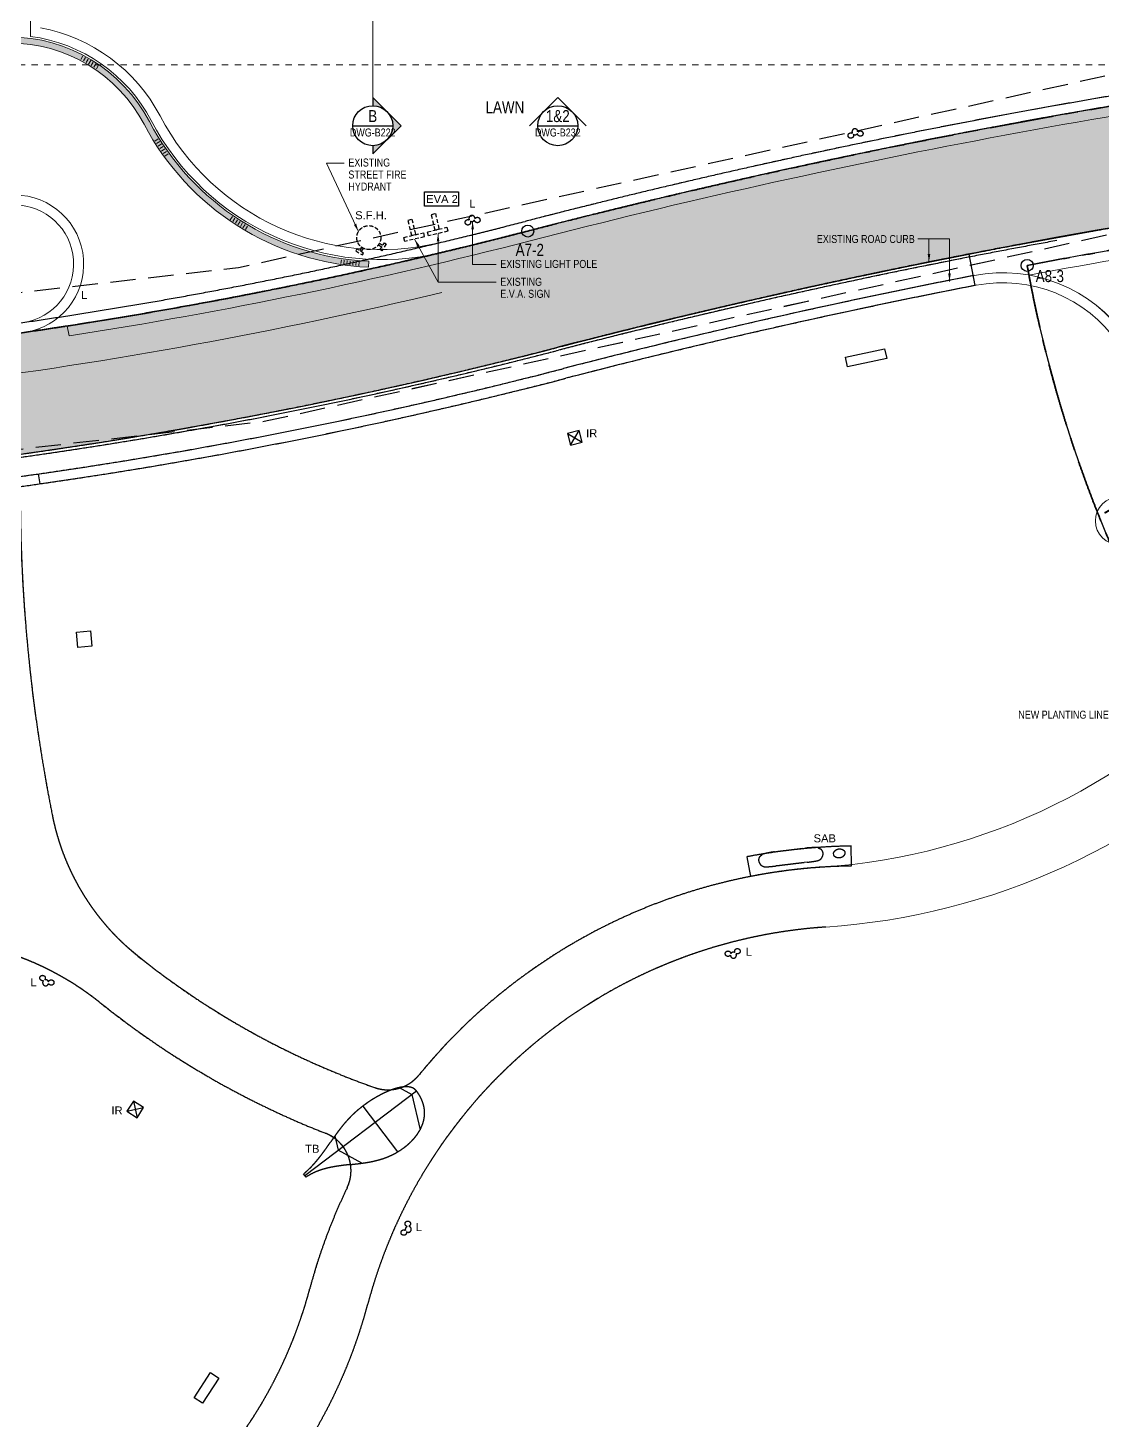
# Model space of a CAD drawing. Header units: millimetres. Extents: x 833576263 to 1668046980, y 817519639 to 1636103653.
# Drawn here: x 833996552 to 834050248, y 817956395 to 818025983 of the extents above; entities that cross this region are included whole.
import ezdxf
from ezdxf.enums import TextEntityAlignment as Align

# ---------------------------------------------------------------- set-up
doc = ezdxf.new("R2010")
doc.units = ezdxf.units.MM
doc.header["$LTSCALE"] = 100
doc.header["$MEASUREMENT"] = 0
for name, pattern in [('C160$0$DASHED', [19.05, 12.7, -6.35]), ('C160$0$Hidden', [9.525, 6.35, -3.175]), ('R_LINE_SEC$0$CENTER', [50.8, 31.75, -6.35, 6.35, -6.35]), ('R_P_Grid$0$CENTER', [50.8, 31.75, -6.35, 6.35, -6.35]), ('R_P_LG$0$Dash', [6.35, 3.175, -3.175]), ('R_P_LG$0$HIDDENX2', [19.05, 12.7, -6.35]), ('R_site$0$HIDDENX2', [19.05, 12.7, -6.35])]:
    doc.linetypes.add(name, pattern=pattern)
doc.layers.get('Defpoints').update_dxf_attribs({"color": 170})
for name, color, linetype in [('C160$0$+C160', 6, 'C160$0$Hidden'), ('C160$0$EVA', 1, 'C160$0$DASHED'), ('R_LINE_SEC$0$M-REFE', 3, 'Continuous'), ('R_P_LG$0$G-SITE(Drainage Reserve)', 7, 'R_P_LG$0$HIDDENX2'), ('R_site$0$G-SITE(Drainage Reserve)', 7, 'R_site$0$HIDDENX2'), ('R_Text for GBP from DLN$0$000-04-LABLES-EVA', 7, 'Continuous'), ('R_Text for GBP from DLN$0$base plan(mm)$0$DLN040__', 7, 'Continuous'), ('T-TITL', 7, 'Continuous'), ('X-REF', 7, 'Continuous')]:
    doc.layers.add(name, color=color, linetype=linetype)
for name, color, linetype, lineweight in [('C160$0$DLN_TRAFFIC SIGN', 6, 'Continuous', 18), ('C160$0$PAV-secondary path-b', 6, 'Continuous', 18), ('R_P_Grid$0$RDA0251-PARK', 7, 'R_P_Grid$0$CENTER', 18), ('R_P_Grid$0$RDA9101_P46A', 2, 'R_P_Grid$0$CENTER', 35), ('R_P_Grid$0$RDA9102', 1, 'Continuous', 25), ('R_P_LG$0$000-PAV-boarder', 160, 'Continuous', 9), ('R_P_LG$0$RDA04011', 4, 'Continuous', 25), ('R_P_LG$0$RDA04031', 3, 'Continuous', 25), ('R_P_LG$0$RDA0624', 7, 'Continuous', 13), ('R_P_LG$0$RDA4701', 7, 'Continuous', 18), ('R_P_LG$0$RDA5803', 1, 'Continuous', 20), ('R_P_LG$0$RDA9801', 7, 'Continuous', 18), ('R_WKCD_PARK$0$000-PAV-Concrete-b', 1, 'Continuous', 25), ('R_WKCD_PARK$0$000-PAV-Reused tiles-b', 3, 'Continuous', 15), ('R_WKCD_PARK$0$PAV-secondary path-b', 6, 'Continuous', 18), ('R_WKCD_PARK$0$RDA9801', 7, 'Continuous', 18)]:
    doc.layers.add(name, color=color, linetype=linetype, lineweight=lineweight)
doc.layers.add('C_DWG1002P00L0LGGBP$0$C_METAL OR STEEL', color=7, linetype='Continuous', true_color=0xebd7f5)
doc.layers.add('R_P_Grid$0$Defpoints-1', color=5, linetype='Continuous', plot=False)
doc.styles.add('R_LINE_SEC$0$ROMANS', font='arial.ttf', dxfattribs={"width": 0.8})
doc.styles.add('R_P_Grid$0$ARIAL', font='arial.ttf', dxfattribs={"width": 0.8})
doc.styles.add('R_P_Grid$0$R_GRID', font='arial.ttf', dxfattribs={"width": 0.8})
doc.styles.add('R_P_LG$0$Arial', font='arial.ttf', dxfattribs={"width": 0.8})
doc.styles.add('R_P_LG$0$romans', font='arial.ttf', dxfattribs={"width": 0.8})
doc.styles.add('R_Text for GBP from DLN$0$base plan(mm)$0$SWIS721 LT', font='swiss.ttf')
doc.styles.add('R_Text for GBP from DLN$0$programme (M)$0$programme$0$SWIS721 LT', font='swiss.ttf')
doc.dimstyles.new('R_P_LG$0$M_200LA', dxfattribs={"dimscale": 200, "dimtxt": 2.5, "dimasz": 2, "dimexe": 0.8, "dimexo": 0, "dimgap": 0.75, "dimtad": 1, "dimdec": 0, "dimrnd": 1, "dimzin": 12, "dimdsep": 46, "dimtxsty": 'R_P_LG$0$romans', "dimcen": 2, "dimdle": 1, "dimclrd": 7, "dimclre": 7, "dimclrt": 4, "dimaunit": 1, "dimadec": 3, "dimazin": 0, "dimtfac": 1, "dimtdec": 0, "dimtix": 1, "dimtmove": 2, "dimatfit": 3, "dimfxl": 1, "dimtolj": 1, "dimlwd": 18, "dimlwe": 18, "dimarcsym": 0})
pattern_1 = [(45, (0, 0), (-50.513940681, 151.541822043), [0, -142.875])]

# ---------------------------------------------------------------- blocks, each defined once
blk = doc.blocks.new('R_P_Grid$0$mark-1')
at = {"linetype": 'Continuous'}
blk.add_circle((0, 0), 4, dxfattribs=at)
at = {"color": 3, "style": 'R_P_Grid$0$R_GRID', "width": 0.8}
blk.add_attdef('GRID', text='', height=3, dxfattribs=at).set_placement((0, 0), align=Align.MIDDLE_CENTER)
blk = doc.blocks.new('R_P_Grid')
at = {"layer": 'R_P_Grid$0$Defpoints-1'}
blk.add_lwpolyline([(834108440.4, 818007620.1, -0.1997282), (834109168.7, 818019975.9, -0.0208452), (834108001, 818027127), (834067586.5, 818026987.1), (834068728.4, 818017529.2, 0.0161813), (834046498.6, 818014112.4, 0.1579728), (834065282.7, 817978992.6, 0.1381183), (834075161, 817973700.8, 0.0719948), (834091040.6, 817972530.6, 0.0723741), (834117284.3, 817982913.2, -0.0170396), (834113742.4, 817988285.2), (834114198.4, 817992921.6, 0.1458816), (834113708.6, 817995445.6, -0.0365185)], format="xyb", close=True, dxfattribs=at)
at = {"layer": 'R_P_Grid$0$RDA9101_P46A'}
blk.add_lwpolyline([(834116993, 818077298.7), (834130474, 818097143.7), (834143758.4, 818116699.7), (833974486.8, 818116699.7, 0.0534924), (833969964, 818084413.7), (833969890, 818040226.7), (833969957.4, 818008440.1, 0.0555536), (834021539.8, 818015825.8, -0.0332765), (834067877.4, 818024578), (834068728.4, 818017529.2, 0.0161813), (834046498.6, 818014112.4, 0.1579728), (834065282.7, 817978992.6, 0.1381183), (834075161, 817973700.8, 0.0719948), (834091040.6, 817972530.6, 0.0723741), (834117284.3, 817982913.2, -0.0170396), (834113742.4, 817988285.2), (834114198.4, 817992921.6, 0.1458816), (834113708.6, 817995445.6, -0.0365185), (834108440.4, 818007620.1, -0.1997282), (834109168.7, 818019975.9, -0.0208452), (834108001, 818027127, -0.1498646)], format="xyb", close=True, dxfattribs=at)
at = {"layer": 'R_P_Grid$0$RDA9102'}
for centre in [(834021539.8, 818015825.8), (834046498.6, 818014112.4)]:
    blk.add_circle(centre, 300, dxfattribs=at)
at = {"layer": 'R_P_Grid$0$RDA0251-PARK', "xscale": 300, "yscale": 300, "zscale": 300, "rotation": 300.0000000000772}
blk.add_blockref('R_P_Grid$0$mark-1', (834051110.9, 818001342), dxfattribs=at).add_auto_attribs({'GRID': 'P-B'})
at = {"layer": 'R_P_Grid$0$RDA9102', "style": 'R_P_Grid$0$ARIAL', "width": 0.8}
for s, rotation, p in [('A7-2', 0.000003, (834020931.5, 818014588.3)), ('A8-3', 0.000005, (834046924.5, 818013276))]:
    blk.add_text(s, height=600, rotation=rotation, dxfattribs=at).set_placement(p)
blk = doc.blocks.new('R_site')
at = {"layer": 'R_site$0$G-SITE(Drainage Reserve)', "flags": 128}
blk.add_lwpolyline([(833956629, 818021451), (833964759, 818010737), (833975887, 818010459), (834007079, 818014005), (834061131, 818025962), (834090586, 818029148), (834127467, 818034735), (834127474, 818034257), (834127664, 818031804), (834127944, 818029360), (834128306, 818026973), (834091590, 818021411), (834062396, 818018254), (834008365, 818006301), (833974067, 818002402), (833960662, 818002737), (833953095, 818012709), (833948573, 818012313), (833947840, 818020681)], close=True, dxfattribs=at)
blk = doc.blocks.new('R_WKCD_PARK')
at = {"layer": 'Defpoints'}
blk.add_lwpolyline([(833961618, 817879845), (833961668, 817994332, -0.405705), (833969536, 818002425, 0.056187), (834023043, 818010017, -0.046979), (834087592, 818020389, -0.016359), (834088573, 818020421), (834091397, 818020421, -0.012147), (834090783, 818020570), (834073471, 818025208, 0.037249), (834021540, 818015826, -0.056187), (833969364, 818008422, 0.405705), (833955668, 817994334), (833955618, 817879824)], format="xyb", dxfattribs=at)
at = {"layer": 'R_WKCD_PARK$0$000-PAV-Concrete-b'}
blk.add_line((834043904, 818013108), (834043597, 818014678), dxfattribs=at)
blk.add_lwpolyline([(834080987, 818019893, 0.023918), (834047939, 818015497)], format="xyb", dxfattribs=at)
for centre, radius, start, end in [((834110390, 817672462), 348673, 100.31791, 104.5078), ((834110390, 817672462), 348523, 101.04389, 104.5078), ((834110390, 817672462), 347573, 101.03709, 104.5078), ((834110390, 817672462), 347073, 101.03709, 104.5078), ((833962614, 818243545), 241220, 274.23579, 284.5078), ((833962614, 818243545), 241370, 274.23579, 284.5078), ((833962614, 818243545), 242320, 274.23579, 284.5078), ((833962614, 818243545), 242820, 274.23579, 284.5078)]:
    blk.add_arc(centre, radius, start, end, dxfattribs=at)
at = {"layer": 'R_WKCD_PARK$0$000-PAV-Reused tiles-b'}
blk.add_lwpolyline([(834037725, 817984092), (834037708, 817985092, 0.042534), (834032481, 817984551), (834032670, 817983569, -0.042501)], format="xyb", close=True, dxfattribs=at)
at = {"layer": 'R_WKCD_PARK$0$PAV-secondary path-b'}
for centre, radius, start, end in [((834079339, 818002885), 83169, 179.88294, 191.28491), ((834034187, 818014967), 31000, 273.80222, 318.51706), ((834034187, 818014967), 34000, 273.80222, 315.44196), ((834009525, 817988954), 11978, 191.28491, 231.26426), ((834038129, 817955657), 28441, 93.80222, 140.77625), ((834038129, 817955657), 25441, 93.80222, 165.11568), ((833991117, 817965998), 14446, 51.26973, 90), ((834027312, 818011128), 40405, 231.26426, 250.58677), ((834027312, 818011128), 43405, 231.26973, 248.54572), ((834014547, 817974906), 2000, 250.58677, 320.77625), ((834010705, 817968869), 2000, 334.27708, 68.54572), ((834038129, 817955657), 28441, 154.27708, 165.11568), ((833988747, 817968782), 22656, 309.32494, 345.11568), ((833988747, 817968782), 25656, 309.32494, 345.11568)]:
    blk.add_arc(centre, radius, start, end, dxfattribs=at)
at = {"layer": 'R_WKCD_PARK$0$RDA9801'}
for p, q in [((833996690, 818027127), (833996690, 818025557)), ((833998516, 818011081), (833998619, 818010591))]:
    blk.add_line(p, q, dxfattribs=at)
for points in [[(833996690, 818025557, -0.243232), (834002716, 818021350, 0.342815), (834017241, 818014756)], [(833997190, 818025983, -0.22958), (834003158, 818021583, 0.342815), (834017125, 818015243)], [(833985549, 818009446, 0.011604), (833996386, 818010762, 0.930439), (833995891, 818017627), (833985150, 818017627, 1.050067), (833985549, 818009446)], [(833985501, 818009944, 0.011604), (833996314, 818011257, 0.930439), (833995891, 818017127), (833985150, 818017127, 1.050067), (833985501, 818009944)], [(834021415, 818016310, -0.004709), (834017125, 818015243, -0.004709)], [(834021540, 818015826, -0.004709), (834017241, 818014756, -0.004116)]]:
    blk.add_lwpolyline(points, format="xyb", dxfattribs=at)
for centre, radius, start, end in [((834110363, 817672590), 355042, 97.20802, 104.50882), ((834110363, 817672590), 354542, 97.1368, 104.50882), ((834110390, 817672462), 354173, 96.8842, 104.50781), ((834110390, 817672462), 354673, 96.8842, 99.99381), ((834110390, 817672462), 354673, 99.99385, 104.50781), ((833962614, 818243545), 235220, 278.77929, 284.50781), ((833962614, 818243545), 235720, 278.7859, 284.50781), ((834045285, 818006245), 7500, 34.79116, 101.03709), ((834045285, 818006245), 7000, 34.79116, 101.03709)]:
    blk.add_arc(centre, radius, start, end, dxfattribs=at)
blk = doc.blocks.new('*U642')
h = blk.add_hatch(color=256)
h.paths.add_polyline_path([(7.07, 0), (3.54, 3.54, -0.414214), (3.54, -3.54)])
h.paths.add_polyline_path([(3.54, -3.54, -0.198912), (0, -5), (0, -7.07)])
h.paths.add_polyline_path([(3.54, 3.54), (0, 7.07), (0, 5, -0.198912)])
blk.add_line((-5, 0), (5, 0))
blk.add_lwpolyline([(0, -5), (0, -7.07), (7.07, 0), (0, 7.07), (0, 5)])
blk.add_circle((0, 0), 5)
at = {"style": 'R_LINE_SEC$0$ROMANS', "width": 0.8}
blk.add_attdef('MARKNO', text='', height=3, dxfattribs=at).set_placement((0, 0), align=Align.BOTTOM_CENTER)
at = {"color": 4, "style": 'R_LINE_SEC$0$ROMANS', "width": 0.8}
blk.add_attdef('DWGNO', text='', height=2, dxfattribs=at).set_placement((0, -3.3), align=Align.BOTTOM_CENTER)
blk = doc.blocks.new('R_LINE_SEC')
at = {"layer": 'R_LINE_SEC$0$M-REFE'}
blk.add_line((834022040, 818021093), (834024040, 818021093), dxfattribs=at)
at = {"layer": 'R_LINE_SEC$0$M-REFE', "linetype": 'R_LINE_SEC$0$CENTER', "const_width": 50}
blk.add_lwpolyline([(834013790, 818022093), (834013790, 818120927)], dxfattribs=at)
at = {"layer": 'R_LINE_SEC$0$M-REFE'}
blk.add_lwpolyline([(834024454, 818021093), (834023040, 818022507), (834021626, 818021093)], dxfattribs=at)
blk.add_circle((834023040, 818021093), 1000, dxfattribs=at)
at = {"layer": 'R_LINE_SEC$0$M-REFE', "xscale": 200, "yscale": 200, "zscale": 200}
blk.add_blockref('*U642', (834013790, 818021093), dxfattribs=at).add_auto_attribs({'DWGNO': 'DWG-B222', 'MARKNO': 'B'})
at = {"layer": 'R_LINE_SEC$0$M-REFE', "style": 'R_LINE_SEC$0$ROMANS', "width": 0.8}
blk.add_text('1&2', height=600, dxfattribs=at).set_placement((834023040, 818021093), align=Align.BOTTOM_CENTER)
at = {"layer": 'R_LINE_SEC$0$M-REFE', "color": 4, "style": 'R_LINE_SEC$0$ROMANS', "width": 0.8}
blk.add_text('DWG-B232', height=400, dxfattribs=at).set_placement((834023040, 818020433), align=Align.BOTTOM_CENTER)
blk = doc.blocks.new('C_DWG1002P00L0LGGBP')
at = {"layer": 'C_DWG1002P00L0LGGBP$0$C_METAL OR STEEL'}
h = blk.add_hatch(color=256, dxfattribs=at)
edge = h.paths.add_edge_path()
edge.add_arc((834014222, 818027401), 13400, 207.73881, 267.26668, ccw=False)
edge.add_arc((833995635, 818017627), 7600, 27.7388, 90)
edge.add_line((833995635, 818025227), (833982731, 818025227))
edge.add_arc((833982731, 818017627), 7600, 90, 180)
edge.add_line((833975131, 818017627), (833975131, 818013435))
edge.add_arc((833969731, 818013435), 5400, 296.9028, 360, ccw=False)
edge.add_line((833972174, 818008620), (833972039, 818008887))
edge.add_arc((833969731, 818013435), 5100, 296.9028, 360)
edge.add_line((833974831, 818013435), (833974831, 818017627))
edge.add_arc((833982731, 818017627), 7900, 90, 180, ccw=False)
edge.add_line((833982731, 818025527), (833995635, 818025527))
edge.add_arc((833995635, 818017627), 7900, 27.7388, 90, ccw=False)
edge.add_arc((834014222, 818027401), 13100, 207.73881, 267.26668)
edge.add_line((834013597, 818014316), (834013583, 818014016))
blk = doc.blocks.new('C160$0$A$C1FEE5943')
at = {"layer": 'C160$0$PAV-secondary path-b'}
for radius, end in [(31000, 318.51706), (34000, 315.44196)]:
    blk.add_arc((834034187, 818014967), radius, 273.80222, end, dxfattribs=at)
blk = doc.blocks.new('C160')
at = {"layer": 'C160$0$+C160', "ltscale": 0.0003}
for p, q in [((834013.23, 818015.02), (834013.121, 818014.849)), ((834014.07, 818015.135), (834014.241, 818015.027)), ((834014.124, 818015.219), (834014.295, 818015.111)), ((834013.314, 818014.966), (834013.206, 818014.796))]:
    blk.add_line(p, q, dxfattribs=at)
at = {"layer": 'C160$0$+C160'}
for p, q in [((834023.529, 818005.702), (834024.259, 818005.27)), ((834023.678, 818005.121), (834024.11, 818005.851)), ((834001.505, 817971.84), (834002.335, 817972.017)), ((834001.832, 817972.343), (834002.009, 817971.513))]:
    blk.add_line(p, q, dxfattribs=at)
for points in [[(834067.817, 818025.074, 0.033277), (834021.415, 818016.31, -0.05618), (833969.356, 818008.922, -0.422971), (833961.023, 818017.028), (833961.108, 818095.795), (833961.155, 818098.129), (833961.806, 818104.677), (833962.151, 818106.919), (833962.747, 818110.7)], [(833960.523, 818017.033, 0.423134), (833969.37, 818008.422, 0.05618), (834021.54, 818015.826, -0.033523), (834068.224, 818024.62, -0.033523)], [(834047.939, 818015.497, 0.018284), (834023.043, 818010.017, -0.04485), (833980.431, 818002.984)], [(834047.981, 818015.352, 0.018295), (834023.08, 818009.872, -0.04485), (833980.442, 818002.835)], [(834043.808, 818013.598, 0.015115), (834023.318, 818008.952, -0.04485), (833980.512, 818001.887)], [(834043.904, 818013.108, 0.015115), (834023.444, 818008.468, -0.04485), (833980.549, 818001.389)], [(834036.243, 817984.035, 0.207882), (834016.097, 817973.642, -0.316208), (834013.882, 817973.02, -0.084511), (834002.03, 817979.61, -0.176234), (833997.778, 817986.61, -0.049792), (833996.17, 818003.055, -0.003116), (833993.17, 818002.656, 0.048612), (833994.836, 817986.023, 0.004091), (833994.886, 817985.783, -0.50719), (833992.745, 817983.368, 0.023357), (833991.117, 817983.444), (833966.863, 817983.444), (833966.862, 817980.444), (833991.117, 817980.444, -0.17062), (834000.156, 817977.268, 0.075524), (834011.436, 817970.73, -0.436207), (834012.507, 817968.001, 0.047328), (834010.643, 817962.963, -0.157449), (834003.104, 817951.256, 0.465105)], [(834005.005, 817948.936, 0.157449), (834013.542, 817962.192, -0.321611), (834036.442, 817981.042)], [(834033.213, 817984.612, 0.164182), (834033.114, 817984.53, 0.173886), (834033.078, 817984.359, 0.392676), (834033.457, 817984.049, 0.014037), (834033.959, 817984.094), (834034.116, 817984.113)], [(834036.107, 817984.957, -0.164182), (834036.222, 817984.9, -0.173886), (834036.297, 817984.743, -0.392676), (834036.002, 817984.352, -0.014037), (834035.504, 817984.278), (834035.347, 817984.26)]]:
    blk.add_lwpolyline(points, format="xyb", dxfattribs=at)
at = {"layer": 'C160$0$+C160', "ltscale": 0.0003}
for points in [[(834015.932, 818015.642), (834015.737, 818015.597), (834015.554, 818016.375), (834015.749, 818016.421)], [(834017.106, 818015.923), (834016.912, 818015.876), (834016.724, 818016.654), (834016.919, 818016.7)], [(834016.367, 818015.539), (834015.394, 818015.31), (834015.348, 818015.505), (834016.321, 818015.734)], [(834017.542, 818015.822), (834016.57, 818015.588), (834016.523, 818015.782), (834017.495, 818016.016)], [(834014.245, 818014.846), (834014.161, 818014.9), (834014.375, 818015.238), (834014.459, 818015.184)], [(834013.279, 818014.631), (834013.332, 818014.715), (834012.995, 818014.93), (834012.941, 818014.845)]]:
    blk.add_lwpolyline(points, close=True, dxfattribs=at)
at = {"layer": 'C160$0$+C160'}
for points in [[(834037.524, 818009.039), (834037.42, 818009.528), (834039.376, 818009.946), (834039.48, 818009.457)], [(834024.11, 818005.851), (834023.529, 818005.702), (834023.678, 818005.121), (834024.259, 818005.27)], [(833998.982, 817995.785), (833999.679, 817995.85), (833999.751, 817995.084), (833999.054, 817995.019)], [(834002.335, 817972.017), (834001.832, 817972.343), (834001.505, 817971.84), (834002.009, 817971.513)]]:
    blk.add_lwpolyline(points, close=True, dxfattribs=at)
for points in [[(833997.161, 818003.193), (833997.091, 818003.689)], [(834035.263, 817984.965), (834034.032, 817984.818)], [(834034.116, 817984.113), (834035.347, 817984.26)], [(834035.342, 817984.259), (834035.352, 817984.26)]]:
    blk.add_lwpolyline(points, dxfattribs=at)
for points in [[(834037.725, 817984.092), (834037.708, 817985.092, 0.042534), (834032.481, 817984.551), (834032.67, 817983.569, -0.044856)], [(834035.263, 817984.965), (834035.42, 817984.983, -0.037256), (834036.022, 817985.01, -0.269367), (834036.107, 817984.957, -0.164182), (834036.222, 817984.9, -0.173886), (834036.297, 817984.743, -0.392676), (834036.002, 817984.352, -0.014037), (834035.504, 817984.278), (834035.347, 817984.26), (834034.116, 817984.113), (834033.959, 817984.094, -0.014037), (834033.457, 817984.049, -0.392676), (834033.078, 817984.359, -0.173886), (834033.114, 817984.53, -0.164182), (834033.213, 817984.612, -0.269367), (834033.283, 817984.684, -0.037256), (834033.875, 817984.799), (834034.032, 817984.818)], [(834036.814, 817984.636, 0.533333), (834037.41, 817984.707), (834037.398, 817984.806, 0.533333), (834036.802, 817984.735)], [(834010.337, 817968.701, 0.006516), (834010.437, 817968.788, 0.00641), (834010.534, 817968.877, 0.006129), (834010.626, 817968.966, 0.005889), (834010.716, 817969.057, 0.005592), (834010.802, 817969.148, 0.005229), (834010.886, 817969.241, 0.004918), (834010.966, 817969.334, 0.004451), (834011.045, 817969.428, 0.004129), (834011.12, 817969.522, 0.003579), (834011.195, 817969.617, 0.003248), (834011.267, 817969.712, 0.002636), (834011.338, 817969.808, 0.002299), (834011.407, 817969.903, 0.001645), (834011.476, 817970, 0.001304), (834011.544, 817970.096, 0.000627), (834011.612, 817970.193, 0.000285), (834011.679, 817970.29, -0.000398), (834011.747, 817970.386, -0.000741), (834011.814, 817970.483, -0.001414), (834011.883, 817970.58, -0.001754), (834011.952, 817970.676, -0.002399), (834012.022, 817970.772, -0.002735), (834012.093, 817970.868, -0.003335), (834012.166, 817970.963, -0.003664), (834012.241, 817971.059, -0.004199), (834012.317, 817971.153, -0.004519), (834012.397, 817971.247, -0.004967), (834012.478, 817971.34, -0.005275), (834012.562, 817971.433, -0.005618), (834012.649, 817971.524, -0.005911), (834012.74, 817971.616, -0.006131), (834012.834, 817971.705, -0.006205), (834012.932, 817971.795, -0.005741), (834013.033, 817971.882, -0.005683), (834013.138, 817971.968, -0.005405), (834013.244, 817972.053, -0.005369), (834013.354, 817972.136, -0.00525), (834013.465, 817972.216, -0.005234), (834013.578, 817972.295, -0.005263), (834013.693, 817972.371, -0.005267), (834013.808, 817972.444, -0.005448), (834013.925, 817972.514, -0.005472), (834014.041, 817972.58, -0.005825), (834014.159, 817972.644, -0.005872), (834014.274, 817972.704, -0.006436), (834014.391, 817972.76, -0.003253), (834014.448, 817972.786, -0.003444), (834014.506, 817972.812, -0.003467), (834014.562, 817972.836, -0.003698), (834014.619, 817972.859, -0.003725), (834014.675, 817972.881, -0.004005), (834014.731, 817972.902, -0.004037), (834014.786, 817972.922, -0.004374), (834014.841, 817972.94, -0.004412), (834014.895, 817972.957, -0.004817), (834014.949, 817972.973, -0.004862), (834015.001, 817972.988, -0.00535), (834015.053, 817973.001, -0.005403), (834015.104, 817973.013, -0.005991), (834015.155, 817973.024, -0.006053), (834015.204, 817973.033, -0.006762), (834015.254, 817973.041, -0.006834), (834015.301, 817973.047, -0.007685), (834015.348, 817973.051, -0.007771), (834015.394, 817973.055, -0.008786), (834015.439, 817973.056, -0.008889), (834015.482, 817973.056, -0.010084), (834015.525, 817973.055, -0.010206), (834015.566, 817973.051, -0.011582), (834015.607, 817973.046, -0.011728), (834015.645, 817973.04, -0.013249), (834015.684, 817973.031, -0.013422), (834015.719, 817973.021, -0.014998), (834015.755, 817973.009, -0.0152), (834015.788, 817972.996, -0.016659), (834015.82, 817972.98, -0.016887), (834015.85, 817972.963, -0.017985), (834015.879, 817972.943, -0.018229), (834015.907, 817972.922, -0.018711), (834015.932, 817972.899, -0.018955), (834015.956, 817972.874, -0.018658), (834015.978, 817972.847, -0.007989), (834016.026, 817972.782, -0.008567), (834016.071, 817972.716, -0.008458), (834016.112, 817972.651, -0.009014), (834016.151, 817972.585, -0.0089), (834016.186, 817972.52, -0.009414), (834016.218, 817972.454, -0.009294), (834016.247, 817972.39, -0.009748), (834016.273, 817972.324, -0.009623), (834016.296, 817972.26, -0.009996), (834016.317, 817972.195, -0.009867), (834016.334, 817972.131, -0.010146), (834016.349, 817972.067, -0.010014), (834016.36, 817972.003, -0.010188), (834016.37, 817971.939, -0.010056), (834016.376, 817971.876, -0.010122), (834016.38, 817971.813, -0.019899), (834016.381, 817971.689, -0.019569), (834016.371, 817971.564, -0.00957), (834016.363, 817971.503, -0.009367), (834016.352, 817971.443, -0.009247), (834016.34, 817971.382, -0.008986), (834016.325, 817971.322, -0.008871), (834016.307, 817971.263, -0.008572), (834016.288, 817971.204, -0.008464), (834016.267, 817971.146, -0.008143), (834016.244, 817971.088, -0.008042), (834016.218, 817971.031, -0.007713), (834016.191, 817970.974, -0.00762), (834016.162, 817970.918, -0.007296), (834016.131, 817970.862, -0.00721), (834016.098, 817970.808, -0.006898), (834016.064, 817970.754, -0.006819), (834016.028, 817970.7, -0.006527), (834015.991, 817970.647, -0.006455), (834015.951, 817970.595, -0.006185), (834015.911, 817970.544, -0.006121), (834015.868, 817970.493, -0.005876), (834015.825, 817970.443, -0.01157), (834015.733, 817970.346, -0.010753), (834015.637, 817970.252, -0.010566), (834015.536, 817970.162, -0.009963), (834015.431, 817970.075, -0.009818), (834015.321, 817969.992, -0.009421), (834015.209, 817969.914, -0.009316), (834015.093, 817969.839, -0.009117), (834014.974, 817969.768, -0.009048), (834014.853, 817969.702, -0.009046), (834014.73, 817969.641, -0.009013), (834014.605, 817969.584, -0.009214), (834014.479, 817969.532, -0.009012), (834014.353, 817969.485, -0.008317), (834014.225, 817969.443, -0.007848), (834014.097, 817969.405, -0.007029), (834013.968, 817969.371, -0.006556), (834013.839, 817969.341, -0.005669), (834013.71, 817969.314, -0.005195), (834013.58, 817969.289, -0.004276), (834013.45, 817969.268, -0.003801), (834013.319, 817969.248, -0.002871), (834013.189, 817969.23, -0.002397), (834013.059, 817969.214, -0.00146), (834012.928, 817969.198, -0.000986), (834012.798, 817969.184, -0.000039), (834012.668, 817969.169, 0.000436), (834012.539, 817969.155, 0.001401), (834012.409, 817969.14, 0.001879), (834012.281, 817969.124, 0.002869), (834012.152, 817969.107, 0.003352), (834012.025, 817969.089, 0.004369), (834011.898, 817969.068, 0.004857), (834011.772, 817969.046, 0.005891), (834011.646, 817969.02, 0.006383), (834011.522, 817968.992, 0.007405), (834011.398, 817968.96, 0.007899), (834011.276, 817968.925, 0.008853), (834011.155, 817968.885, 0.009345), (834011.035, 817968.841, 0.010152), (834010.917, 817968.793, 0.010634), (834010.799, 817968.738, 0.011196), (834010.684, 817968.679, 0.01166), (834010.569, 817968.613, 0.011888), (834010.458, 817968.542)]]:
    blk.add_lwpolyline(points, format="xyb", close=True, dxfattribs=at)
at = {"layer": 'C160$0$+C160', "flags": 128}
for points in [[(834010.397, 817968.621), (834015.978, 817972.847)], [(834015.119, 817973.016), (834015.748, 817972.672)], [(834015.748, 817972.672), (834016.155, 817970.904)], [(834013.291, 817972.089), (834015.025, 817969.798)], [(834011.898, 817970.601), (834012.063, 817969.882)], [(834013.241, 817969.237), (834012.063, 817969.881)]]:
    blk.add_lwpolyline(points, dxfattribs=at)
at = {"layer": 'C160$0$+C160', "elevation": 0}
blk.add_lwpolyline([(834005.287, 817957.239), (834004.867, 817957.51), (834005.679, 817958.771), (834006.099, 817958.5)], close=True, dxfattribs=at)
at = {"layer": 'C160$0$+C160', "ltscale": 0.0003}
blk.add_circle((834013.593, 818015.498), 0.6, dxfattribs=at)
at = {"layer": 'C160$0$+C160'}
for centre, start, end in [((834037.893, 818020.787), 356.62295, 206.8638), ((834037.893, 818020.787), 236.62295, 326.8638), ((834018.748, 818016.457), 358.66147, 208.90232), ((834018.748, 818016.457), 238.66147, 328.90232), ((834031.818, 817979.635), 179.61651, 29.85736), ((834031.818, 817979.635), 59.61651, 149.85736), ((833997.441, 817978.256), 137.5783, 347.81915), ((833997.441, 817978.256), 17.5783, 107.81915), ((834015.568, 817965.932), 110.38383, 200.62468), ((834015.568, 817965.932), 230.38383, 80.62468)]:
    blk.add_arc(centre, 0.15, start, end, dxfattribs=at)
for points in [[(834037.811, 818020.65), (834037.83, 818020.598), (834037.818, 818020.538), (834037.774, 818020.499), (834037.718, 818020.449), (834037.633, 818020.454), (834037.583, 818020.51), (834037.533, 818020.566), (834037.538, 818020.652), (834037.594, 818020.702), (834037.637, 818020.741), (834037.699, 818020.746), (834037.748, 818020.72)], [(834038.054, 818020.784), (834038.088, 818020.827), (834038.147, 818020.846), (834038.202, 818020.828), (834038.273, 818020.805), (834038.312, 818020.728), (834038.289, 818020.657), (834038.265, 818020.586), (834038.188, 818020.547), (834038.117, 818020.57), (834038.062, 818020.589), (834038.026, 818020.639), (834038.024, 818020.694)], [(834018.67, 818016.316), (834018.692, 818016.266), (834018.681, 818016.205), (834018.639, 818016.165), (834018.585, 818016.113), (834018.499, 818016.114), (834018.447, 818016.169), (834018.395, 818016.223), (834018.397, 818016.309), (834018.451, 818016.36), (834018.493, 818016.401), (834018.555, 818016.409), (834018.604, 818016.385)], [(834018.908, 818016.459), (834018.941, 818016.503), (834018.999, 818016.525), (834019.055, 818016.509), (834019.127, 818016.488), (834019.168, 818016.412), (834019.147, 818016.34), (834019.126, 818016.268), (834019.051, 818016.227), (834018.979, 818016.248), (834018.923, 818016.264), (834018.885, 818016.313), (834018.881, 818016.368)], [(834031.657, 817979.629), (834031.625, 817979.584), (834031.568, 817979.562), (834031.512, 817979.577), (834031.439, 817979.597), (834031.397, 817979.672), (834031.416, 817979.744), (834031.436, 817979.816), (834031.511, 817979.859), (834031.583, 817979.839), (834031.639, 817979.824), (834031.678, 817979.775), (834031.683, 817979.721)], [(834031.893, 817979.776), (834031.871, 817979.826), (834031.88, 817979.887), (834031.922, 817979.928), (834031.975, 817979.981), (834032.061, 817979.981), (834032.114, 817979.928), (834032.166, 817979.874), (834032.166, 817979.788), (834032.113, 817979.736), (834032.071, 817979.695), (834032.01, 817979.686), (834031.96, 817979.709)], [(833997.318, 817978.359), (833997.265, 817978.348), (833997.207, 817978.37), (833997.176, 817978.419), (833997.135, 817978.482), (833997.153, 817978.566), (833997.216, 817978.606), (833997.28, 817978.647), (833997.363, 817978.628), (833997.404, 817978.565), (833997.436, 817978.516), (833997.431, 817978.454), (833997.398, 817978.41)], [(833997.592, 817978.311), (833997.609, 817978.363), (833997.657, 817978.402), (833997.715, 817978.405), (833997.79, 817978.408), (833997.853, 817978.35), (833997.857, 817978.275), (833997.861, 817978.201), (833997.803, 817978.137), (833997.728, 817978.133), (833997.67, 817978.131), (833997.618, 817978.165), (833997.596, 817978.216)], [(834015.506, 817966.08), (834015.453, 817966.094), (834015.411, 817966.14), (834015.406, 817966.198), (834015.399, 817966.272), (834015.453, 817966.339), (834015.528, 817966.346), (834015.602, 817966.353), (834015.669, 817966.298), (834015.676, 817966.224), (834015.682, 817966.166), (834015.65, 817966.113), (834015.6, 817966.089)], [(834015.471, 817965.804), (834015.485, 817965.751), (834015.466, 817965.692), (834015.418, 817965.658), (834015.357, 817965.615), (834015.272, 817965.629), (834015.229, 817965.69), (834015.185, 817965.751), (834015.2, 817965.836), (834015.261, 817965.879), (834015.308, 817965.913), (834015.37, 817965.912), (834015.416, 817965.881)]]:
    blk.add_open_spline(points, degree=3, knots=[0, 0, 0, 0, 1, 1, 1, 2, 2, 2, 3, 3, 3, 4, 4, 4, 4], dxfattribs=at)
at = {"layer": 'C160$0$EVA', "flags": 128}
blk.add_lwpolyline([(834128.317, 818030.08, -0.145844), (834116.042, 818026.421), (834088.573, 818026.421, 0.016359), (834087.2, 818026.376, 0.046979), (834021.54, 818015.826, -0.056187), (833969.364, 818008.422, 0.405705), (833955.668, 817994.334), (833955.618, 817879.824), (833955.722, 817865.438), (833956.59, 817853.63, 0.118446), (833959.114, 817845.73, 0.022563), (833976.131, 817820.318, 0.150268), (833991.721, 817808.776, 0.0852), (834018.736, 817804.167, 0.061119), (834043.876, 817807.277, -0.46092), (834055.521, 817798.987, 0.31719), (834075.122, 817775.842, 0.09515), (834184.419, 817768.828, 0.2774), (834239.09, 817811.861), (834242.392, 817820.559, -0.510377), (834255.055, 817823.984), (834260.246, 817819.79, 0.373727), (834277.287, 817820.398, -0.373727), (834287.905, 817820.777), (834291.644, 817817.756), (834296.232, 817823.434), (834292.655, 817826.325, -0.414214), (834291.445, 817837.716), (834332.502, 817888.525, -0.350062), (834342.367, 817890.708, 0.102667), (834400.842, 817875.706, 0.100957), (834409.137, 817876.999), (834444.015, 817889.966, 0.332678), (834453.167, 817904.166), (834452.857, 817908.595, -0.155717), (834454.024, 817913.381), (834445.783, 817911.703, -0.115419), (834446.872, 817908.177), (834447.182, 817903.747, -0.332678), (834441.924, 817895.59), (834407.046, 817882.623, -0.100957), (834401.121, 817881.699, -0.051411), (834372.209, 817886.047), (834379.39, 817889.501, 0.162917), (834396.595, 817906.227), (834392.123, 817910.781, -0.179073), (834376.789, 817894.908), (834366.567, 817889.991, -0.199372), (834360.364, 817889.652, -0.049629), (834334.8, 817901.625), (834322.119, 817909.179), (834319.048, 817904.024), (834323.346, 817901.465, -0.45655), (834325.501, 817889.415), (834274.553, 817826.357, -0.414214), (834263.162, 817825.148), (834259.846, 817827.828, -0.2375), (834248.727, 817852.408, -0.000008), (834248.76, 817853.209), (834242.765, 817853.459, 0.000008), (834242.732, 817852.657, 0.098884), (834244.917, 817838.726, -0.341761), (834241.931, 817829.272, 0.151594), (834236.782, 817822.688), (834233.48, 817813.99, -0.2774), (834183.667, 817774.781, -0.09515), (834076.628, 817781.65, -0.220431), (834063.432, 817792.491, -0.264689), (834064.805, 817812.539, -0.098357), (834067.029, 817814.779, 0.140841), (834072.196, 817820.936), (834089.614, 817860.11, -0.147837), (834100.578, 817872.816, -0.410901), (834111.707, 817870.393, 0.031692), (834114.287, 817866.928, 0.252242), (834125.77, 817862.431, -0.125686), (834129.746, 817861.915), (834135.114, 817859.776), (834142.622, 817855.048), (834145.562, 817859.914), (834128.702, 817870.086, -0.390962), (834117.887, 817872.026, -0.013137), (834117.027, 817873.227, -0.385183), (834118.544, 817883.988, 0.012387), (834120.815, 817885.981, 0.008404), (834123.055, 817888.118), (834117.142, 817894.113, -0.038497), (834096.207, 817877.116, 0.137723), (834084.132, 817862.548), (834066.714, 817823.373, -0.191803), (834062.187, 817818.953), (834051.762, 817814.614, -0.446391), (834035.637, 817822.309, 0.118164), (834032.365, 817828.01), (834034.386, 817830.321), (834031.649, 817832.687, -0.153015), (834020.841, 817838.946), (834021.04, 817839.146), (834020.346, 817839.938), (834020.139, 817839.748, -0.076925), (834016.885, 817845.319), (834013.267, 817848.405), (834007.454, 817841.536, -0.399413), (834008.806, 817824.317), (834007.069, 817822.176), (834011.728, 817818.395), (834015.819, 817823.438, -1.550619), (834022.422, 817810.24, -0.009421), (834018.731, 817810.167, -0.052259), (834003.179, 817811.781, -0.032796), (833993.716, 817814.435, -0.150265), (833980.961, 817823.878, -0.022565), (833964.244, 817848.84, -0.118446), (833962.574, 817854.07), (833961.721, 817865.68), (833961.618, 817879.845), (833961.668, 817994.332, -0.405705), (833969.536, 818002.425, 0.056187), (834023.043, 818010.017, -0.046979), (834087.592, 818020.389, -0.016359), (834088.573, 818020.421), (834116.042, 818020.421, 0.146696), (834131.681, 818025.11, -0.021313), (834130.797, 818030.541, -0.021313)], format="xyb", dxfattribs=at)
at = {"layer": 'C160$0$DLN_TRAFFIC SIGN', "xscale": 0.001, "yscale": 0.001, "zscale": 0.001}
blk.add_blockref('C160$0$A$C1FEE5943', (0, 0), dxfattribs=at)
blk.add_blockref('C160$0$A$C1FEE5943', (0, 0), dxfattribs=at)
blk = doc.blocks.new('R_Text for GBP from DLN$0$EVA 2')
at = {"color": 4, "lineweight": 30}
blk.add_lwpolyline([(0, 0), (4.54, 0), (4.54, -1.94), (0, -1.94)], close=True, dxfattribs=at)
at = {"color": 4, "lineweight": 30, "style": 'R_Text for GBP from DLN$0$programme (M)$0$programme$0$SWIS721 LT'}
blk.add_text('EVA 2', height=1.067, dxfattribs=at).set_placement((0.23, -1.51))
blk = doc.blocks.new('R_Text for GBP from DLN')
at = {"layer": 'R_Text for GBP from DLN$0$000-04-LABLES-EVA', "color": 1, "lineweight": 30, "xscale": 374.8828491096533, "yscale": 374.8828491096533, "zscale": 374.8828491096533}
blk.add_blockref('R_Text for GBP from DLN$0$EVA 2', (834016374, 818017795), dxfattribs=at)
at = {"layer": 'R_Text for GBP from DLN$0$base plan(mm)$0$DLN040__', "style": 'R_Text for GBP from DLN$0$base plan(mm)$0$SWIS721 LT'}
for s, p in [('L', (834018615, 818016994)), ('S.F.H.', (834012913, 818016417)), ('L', (833999215, 818012431)), ('IR', (834024455, 818005523)), ('SAB', (834035824, 817985276)), ('L', (834032431, 817979605)), ('L', (833996676, 817978075)), ('IR', (834000731, 817971673)), ('TB', (834010414, 817969758)), ('L', (834015945, 817965845))]:
    blk.add_text(s, height=400, dxfattribs=at).set_placement(p)
blk = doc.blocks.new('R_P_LG')
at = {"layer": 'R_P_LG$0$RDA0624', "lineweight": 18}
h = blk.add_hatch(dxfattribs=at)
h.set_pattern_fill('DOTS', color=4, scale=90, angle=45, style=0)
h.set_pattern_definition(pattern_1)
edge = h.paths.add_edge_path()
edge.add_arc((834065390, 818020126.7), 13000, 75.000000004, 89.999999995)
edge.add_line((834065390, 818033126.7), (833989233.5977, 818033126.7))
edge.add_arc((833989233.5977, 818040126.7), 7000, 227.478473936, 269.999999994, ccw=False)
edge.add_line((833984502.5276, 818034967.5358), (833978583.9299, 818040395.0234))
edge.add_arc((833983315, 818045554.1877), 7000, 180, 227.478473936, ccw=False)
edge.add_line((833976315, 818045554.1877), (833976315, 818098726.7))
edge.add_arc((833983314.9761, 818098726.7099), 6999.9761, 115.841714999, 180.000081013, ccw=False)
edge.add_line((833980263.7812, 818105026.7), (834002230.1033, 818105026.7))
edge.add_line((834002230.1033, 818105026.7), (834002230.4132, 818116699.7))
edge.add_line((834002230.4132, 818116699.7), (833958315, 818116699.7))
edge.add_line((833958315, 818116699.7), (833958315, 818110699.7))
edge.add_line((833958315, 818110699.7), (833963315, 818110699.7))
edge.add_arc((833963315, 818103699.7), 7000, -0.000000003, 90.000000003, ccw=False)
edge.add_line((833970315, 818103699.7), (833970315, 818045554.1877))
edge.add_arc((833983315, 818045554.1877), 13000, 180, 227.478473935)
edge.add_line((833974528.727, 818035972.8826), (833980447.3247, 818030545.395))
edge.add_arc((833989233.5977, 818040126.7), 13000, 227.478473934, 269.999999999)
edge.add_line((833989233.5977, 818027126.7), (834065245.1822, 818027126.7))
edge.add_arc((834065245.1822, 818019026.7), 8100, 75.000000004, 90, ccw=False)
edge.add_line((834067341.6165, 818026850.6992), (834090782.7579, 818020569.6643))
edge.add_arc((834094147.4055, 818033126.7), 13000, 255.000000003, 269.999999999)
edge.add_line((834094147.4055, 818020126.7), (834118759.2741, 818020126.7))
edge.add_arc((834118759.2741, 818033126.7), 13000, 270.000000001, 282.261654371)
edge.add_line((834121520.1679, 818020423.257), (834124956.9903, 818021170.1963))
edge.add_arc((834126677.2395, 818013254.9741), 8100, 20.444339935, 102.261654373, ccw=False)
edge.add_arc((834190761.1764, 818035930.696), 59878.7776, 183.670517332, 199.356395537, ccw=False)
edge.add_line((834131005.2286, 818032097.3284), (834127870.7181, 818029996.4247))
edge.add_line((834127870.7181, 818029996.4247), (834126362.9837, 818029715.8154))
edge.add_arc((834117071.8823, 818047426.7), 20000, 270.000000001, 297.681430994, ccw=False)
edge.add_line((834117071.8823, 818027426.7), (834089164.0869, 818027426.7))
edge.add_arc((834089164.0869, 818033426.7), 6000, 255.000000005, 270.000000002, ccw=False)
edge.add_line((834087611.1726, 818027631.1451), (834068754.6476, 818032683.7357))
h = blk.add_hatch(dxfattribs=at)
h.set_pattern_fill('DOTS', color=4, scale=90, angle=45, style=0)
h.set_pattern_definition(pattern_1)
h.paths.add_polyline_path([(834023042.8602, 818010017.0877, -0.0469794105), (834087592.4086, 818020388.9736, -0.01635881), (834088573.1495, 818020421.0696), (834091396.5953, 818020421.0696, -0.0121473096), (834090782.7579, 818020569.6643), (834073470.9741, 818025208.3428, 0.0372492311), (834021539.7889, 818015825.7688, -0.0561869279), (833969363.6877, 818008422.2874, 0.4057052637), (833955668.2659, 817994334.2822), (833955655.7003, 817965708.069), (833961655.7009, 817965708.069), (833961668.2653, 817994331.6485, -0.4057052637), (833969535.848, 818002424.7579, 0.0561869279)])
at = {"layer": 'R_P_LG$0$RDA4701'}
h = blk.add_hatch(dxfattribs=at)
h.set_pattern_fill('_USER', color=256, scale=150, angle=-133.605717794, pattern_type=0)
h.set_pattern_definition([(238.8694, (834019503.65, 818007242.4), (128.3987, -77.5486), [])])
h.paths.add_polyline_path([(833999247.9082, 818024615.2331), (833999144.5101, 818024444.0349), (834000021.901, 818023914.1196), (834000125.2991, 818024085.3178)])
h = blk.add_hatch(dxfattribs=at)
h.set_pattern_fill('_USER', color=256, scale=150, angle=21.468913164, pattern_type=0)
h.set_pattern_definition([(33.94403, (833992389.67, 818043806.12), (-83.7574, 124.4375), [])])
h.paths.add_polyline_path([(834003437.1768, 818019514.9121), (834003603.0935, 818019626.5887), (834003030.7511, 818020476.9117), (834002864.8344, 818020365.2351)])
h = blk.add_hatch(dxfattribs=at)
h.set_pattern_fill('_USER', color=256, scale=150, angle=45.027624471, pattern_type=0)
h.set_pattern_definition([(57.50274, (833987652.39, 818033712.81), (-126.5126, 80.5889), [])])
h.paths.add_polyline_path([(834007488.015, 818015861.8069), (834007595.4669, 818016030.4903), (834006730.9642, 818016581.181), (834006623.5124, 818016412.4976)])
h = blk.add_hatch(dxfattribs=at)
h.set_pattern_fill('_USER', color=256, scale=150, angle=70.740430716, pattern_type=0)
h.set_pattern_definition([(83.21555, (833987544.81, 818021560.49), (-148.9496, 17.7202), [])])
h.paths.add_polyline_path([(834013161.1607, 818014082.9889), (834013184.7876, 818014281.5885), (834012166.9651, 818014402.6763), (834012143.3382, 818014204.0768)])
at = {"layer": 'R_P_LG$0$000-PAV-boarder'}
blk.add_lwpolyline([(834017240.6259, 818012756.398, -0.0537810213), (833967190.9386, 818006369.9633)], format="xyb", dxfattribs=at)
at = {"layer": 'R_P_LG$0$G-SITE(Drainage Reserve)', "flags": 128}
blk.add_lwpolyline([(833956628.8567, 818021451.1626), (833964759.195, 818010737.3182), (833975887.2934, 818010459.4391), (834007078.5259, 818014004.6074), (834061130.7839, 818025962.1988), (834090586.3941, 818029148.3483), (834127467.1895, 818034735.441), (834127474.226, 818034256.5502), (834127663.99, 818031803.8898), (834127943.5297, 818029359.8335), (834128305.525, 818026973.446), (834091590.4059, 818021411.4517), (834062396.4161, 818018253.6012), (834008364.8741, 818006300.5926), (833974067.3066, 818002402.3609), (833960662.0252, 818002737.1034), (833953094.5433, 818012709.2374), (833948573.3483, 818012313.0204), (833947840.0212, 818020680.9492)], close=True, dxfattribs=at)
at = {"layer": 'R_P_LG$0$RDA5803', "linetype": 'R_P_LG$0$Dash'}
blk.add_lwpolyline([(833978315, 818024126.7), (834060540, 818024126.7), (834060540, 818033126.7), (833978315, 818033126.7)], close=True, dxfattribs=at)
at = {"layer": 'R_P_LG$0$RDA5803'}
blk.add_lwpolyline([(833961618.0111, 817879844.8784), (833961668.2653, 817994331.6485, -0.4057052637), (833969535.848, 818002424.7579, 0.0561869279), (834023042.8602, 818010017.0877, -0.0469794105), (834087592.4086, 818020388.9736, -0.01635881), (834088573.1495, 818020421.0696), (834091396.5953, 818020421.0696, -0.0121473096), (834090782.7579, 818020569.6643), (834073470.9741, 818025208.3428, 0.0372492311), (834021539.7889, 818015825.7688, -0.0561869279), (833969363.6877, 818008422.2874, 0.4057052637), (833955668.2659, 817994334.2822), (833955618.0015, 817879824.4572)], format="xyb", dxfattribs=at)
at = {"layer": 'R_P_LG$0$RDA9801'}
blk.add_lwpolyline([(834013582.5637, 818014016.2203, -0.2657424143), (834002361.5226, 818021164.0564, 0.2785522691), (833995634.9259, 818025226.7), (833982730.9501, 818025226.7, 0.4142135624), (833975130.9501, 818017626.7), (833975130.9501, 818013435.4568, -0.2824870555), (833972174.3332, 818008619.8697), (833972038.5897, 818008887.4023, 0.2824870555), (833974830.9501, 818013435.4568), (833974830.9501, 818017626.7, -0.4142135624), (833982730.9501, 818025526.7), (833995634.9259, 818025526.7, -0.2785522691), (834002627.0462, 818021303.6888, 0.2657424141), (834013596.8699, 818014315.879)], format="xyb", close=True, dxfattribs=at)
blk.add_lwpolyline([(834046575.7934, 818013618.115, -0.0073406919), (834056618.9678, 818015344.5104)], format="xyb", dxfattribs=at)
for radius, end in [(7500, 101.037087671), (7000, 101.037087669)]:
    blk.add_arc((834045284.5383, 818006244.8711), radius, 34.79116193, end, dxfattribs=at)
at = {"layer": 'R_P_LG$0$RDA04011', "style": 'R_P_LG$0$romans', "width": 0.8}
for s, p in [('EXISTING ROAD CURB', (834035987.5579, 818015229.7141)), ('NEW PLANTING LINE', (834046058.5561, 817991454.2911))]:
    blk.add_text(s, height=400, dxfattribs=at).set_placement(p)
at = {"layer": 'R_P_LG$0$RDA04011', "char_height": 400, "attachment_point": 1, "line_spacing_factor": 0.9, "style": 'R_P_LG$0$romans'}
for s, insert, width in [('EXISTING STREET FIRE HYDRANT', (834012573.3615, 818019452), 3036.638472), ('EXISTING LIGHT POLE', (834020167.3615, 818014384), 5067.941853), ('EXISTING E.V.A. SIGN', (834020167.3615, 818013490), 2687.551711)]:
    blk.add_mtext(s, dxfattribs=dict(at, insert=insert, width=width))
at = {"layer": 'R_P_LG$0$RDA04031', "style": 'R_P_LG$0$Arial', "width": 0.8}
blk.add_text('LAWN', height=600, dxfattribs=at).set_placement((834019426.5565, 818021717.4447))
at = {"layer": 'R_P_LG$0$RDA04011'}
for points, override in [([(834013074.7077, 818015800.9509), (834011479.5266, 818019227), (834012363, 818019227)], {"dimtad": 0}), ([(834017055.7764, 818015704.8829), (834017055.7764, 818013265), (834019957, 818013265)], {"dimtad": 0}), ([(834018783.3379, 818016310.8383), (834018783.3379, 818014159), (834019957, 818014159)], {"dimtad": 0}), ([(834015880.5845, 818015424.8345), (834017055.7764, 818013265), (834019957, 818013265)], {"dimtad": 0}), ([(834042618.6397, 818013308.8047), (834042618.6397, 818015429.7141), (834041042.5242, 818015429.7141)], {"dimgap": 0.75, "dimtad": 0}), ([(834041592.3338, 818014280.4117), (834041592.3338, 818015429.7141), (834041042.5242, 818015429.7141)], {"dimgap": 0.75, "dimtad": 0})]:
    blk.add_leader(points, dimstyle='R_P_LG$0$M_200LA', override=override, dxfattribs=at)

msp = doc.modelspace()

# ---------------------------------------------------------------- block references
at = {"layer": 'X-REF'}
for name in ['R_P_Grid', 'C_DWG1002P00L0LGGBP']:
    msp.add_blockref(name, (0, 0), dxfattribs=at)

# ---------------------------------------------------------------- next in the draw order: block references
msp.add_blockref('R_site', (0, 0), dxfattribs=at)

# ---------------------------------------------------------------- next in the draw order: block references
for name in ['R_WKCD_PARK', 'R_LINE_SEC']:
    msp.add_blockref(name, (0, 0), dxfattribs=at)

# ---------------------------------------------------------------- next in the draw order: block references
at = {"layer": 'X-REF', "xscale": 1000, "yscale": 1000, "zscale": 1000}
msp.add_blockref('C160', (0, 0), dxfattribs=at)

# ---------------------------------------------------------------- next in the draw order: block references
at = {"layer": 'T-TITL'}
msp.add_blockref('R_Text for GBP from DLN', (0, 0), dxfattribs=at)
at = {"layer": 'X-REF'}
for name in ['R_P_LG', 'R_Text for GBP from DLN']:
    msp.add_blockref(name, (0, 0), dxfattribs=at)

doc.saveas('drawing.dxf')
